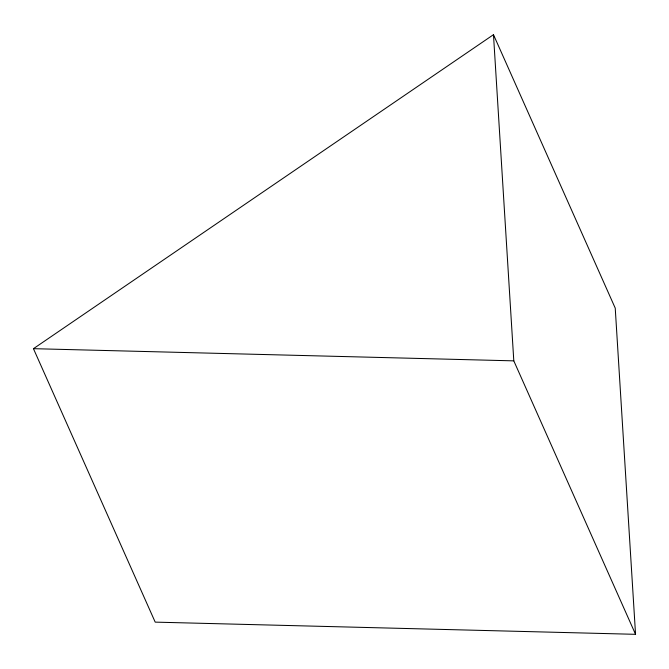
<?xml version="1.0" encoding="UTF-8"?>
<svg xmlns="http://www.w3.org/2000/svg" width="669" height="669" viewBox="0 0 669 669"><rect width="100%" height="100%" fill="white"/><g stroke="black" fill="none" stroke-linecap="round" stroke-linejoin="round"><path stroke-width="1" d="M33.45 348.674L493.479 34.679L615.237 308.141L635.55 634.321L155.2 622.128L33.45 348.674L513.8 360.859L635.55 634.321M493.479 34.679L513.8 360.859"/></g></svg>
